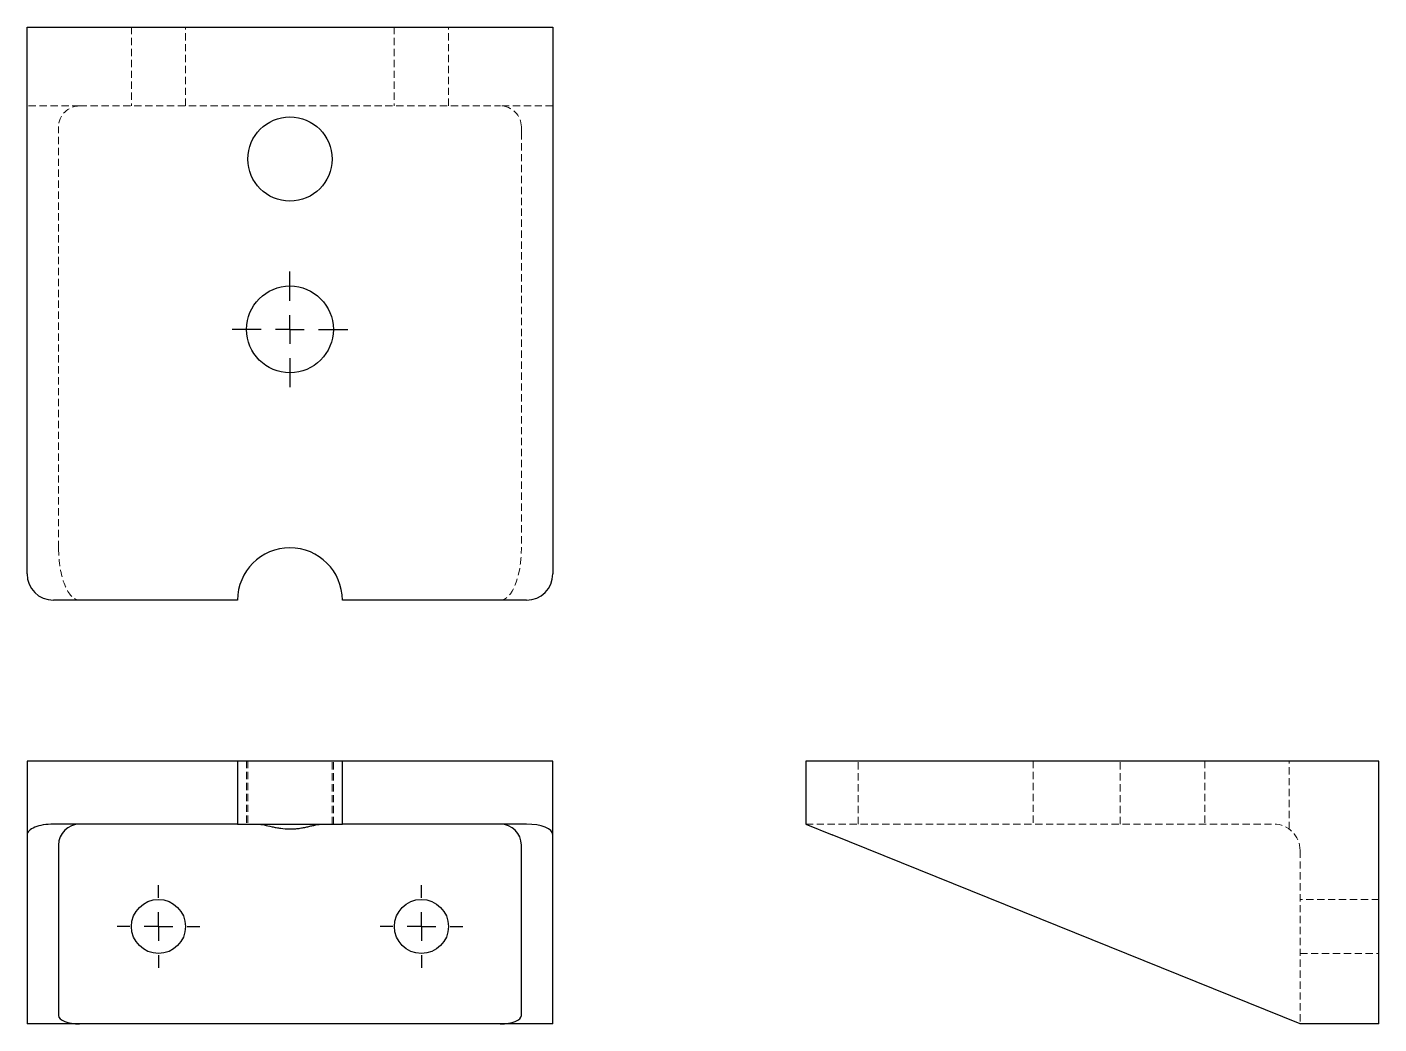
# Model space of a CAD drawing. Header units: millimetres. Extents: x 37 to 273, y 34 to 208.
import ezdxf

# ---------------------------------------------------------------- set-up
doc = ezdxf.new("R2010")
doc.units = ezdxf.units.MM
doc.linetypes.add('HIDDEN', pattern=[1.905, 1.27, -0.635])
doc.layers.add('10', color=7, linetype='Continuous')

# ---------------------------------------------------------------- blocks, each defined once
blk = doc.blocks.new('SW_CENTERMARKSYMBOL_0')
at = {"layer": '10', "color": 0}
for p, q in [((0, 5), (0, 7.22)), ((0, 0), (0, 2.5)), ((-5, 0), (-7.22, 0)), ((0, 0), (-2.5, 0)), ((0, 0), (0, -2.5)), ((0, 0), (2.5, 0)), ((5, 0), (7.22, 0)), ((0, -5), (0, -7.22))]:
    blk.add_line(p, q, dxfattribs=at)
blk = doc.blocks.new('SW_CENTERMARKSYMBOL_1')
at = {"layer": '10', "color": 0}
for p, q in [((0, 5), (0, 7.22)), ((0, 0), (0, 2.5)), ((-5, 0), (-7.22, 0)), ((0, 0), (-2.5, 0)), ((0, 0), (0, -2.5)), ((0, 0), (2.5, 0)), ((5, 0), (7.22, 0)), ((0, -5), (0, -7.22))]:
    blk.add_line(p, q, dxfattribs=at)
blk = doc.blocks.new('SW_CENTERMARKSYMBOL_2')
at = {"layer": '10', "color": 0}
for p, q in [((0, 5), (0, 10.07)), ((0, 0), (0, 2.5)), ((-5, 0), (-10.07, 0)), ((0, 0), (-2.5, 0)), ((0, 0), (0, -2.5)), ((0, 0), (2.5, 0)), ((5, 0), (10.07, 0)), ((0, -5), (0, -10.07))]:
    blk.add_line(p, q, dxfattribs=at)

msp = doc.modelspace()

# ---------------------------------------------------------------- linework, layer by layer
at = {"color": 7, "linetype": 'Continuous', "lineweight": 25}
for p, q in [((37.13, 208), (128.87, 208)), ((37.13, 112.59), (37.13, 208)), ((128.87, 208), (128.87, 112.59)), ((73.86, 108), (41.72, 108)), ((124.28, 108), (92.14, 108)), ((37.13, 79.94), (37.13, 67.07)), ((41.72, 79.94), (37.13, 79.94)), ((73.86, 79.94), (41.72, 79.94)), ((73.86, 79.94), (73.86, 68.93)), ((92.14, 79.94), (73.86, 79.94)), ((92.14, 68.93), (92.14, 79.94)), ((124.28, 79.94), (92.14, 79.94)), ((128.87, 79.94), (124.28, 79.94)), ((128.87, 67.07), (128.87, 79.94)), ((173, 79.94), (173, 68.93)), ((177.59, 79.94), (173, 79.94)), ((273, 79.94), (177.59, 79.94)), ((273, 34.06), (273, 79.94)), ((46.3, 68.93), (41.72, 68.93)), ((73.86, 68.93), (46.3, 68.93)), ((73.86, 68.93), (92.14, 68.93)), ((119.7, 68.93), (92.14, 68.93)), ((124.28, 68.93), (119.7, 68.93)), ((173, 68.93), (177.59, 67.07)), ((37.13, 67.07), (37.13, 34.06)), ((128.87, 34.06), (128.87, 67.07)), ((259.24, 34.06), (177.59, 67.07)), ((42.63, 65.26), (42.63, 35.55)), ((123.37, 35.55), (123.37, 65.26)), ((46.3, 34.06), (37.13, 34.06)), ((119.7, 34.06), (46.3, 34.06)), ((128.87, 34.06), (119.7, 34.06)), ((273, 34.06), (259.24, 34.06))]:
    msp.add_line(p, q, dxfattribs=at)
at = {"color": 7, "linetype": 'HIDDEN', "lineweight": 18}
for p, q in [((55.34, 208), (55.34, 194.24)), ((64.79, 194.24), (64.79, 208)), ((101.21, 208), (101.21, 194.24)), ((110.66, 194.24), (110.66, 208)), ((46.3, 194.24), (37.13, 194.24)), ((46.3, 194.24), (119.7, 194.24)), ((128.87, 194.24), (119.7, 194.24)), ((42.63, 189.65), (42.63, 190.57)), ((42.63, 117.08), (42.63, 189.65)), ((123.37, 190.57), (123.37, 189.65)), ((123.37, 189.65), (123.37, 117.08)), ((75.43, 79.94), (75.43, 68.93)), ((75.66, 79.94), (75.66, 68.93)), ((90.34, 68.93), (90.34, 79.94)), ((90.57, 68.93), (90.57, 79.94)), ((182.14, 68.93), (182.14, 79.94)), ((212.68, 79.94), (212.68, 68.93)), ((227.82, 68.93), (227.82, 79.94)), ((242.63, 79.94), (242.63, 68.93)), ((257.31, 68.08), (257.31, 79.94)), ((173, 68.93), (254.65, 68.93)), ((259.24, 64.34), (259.24, 34.06)), ((273, 55.8), (259.24, 55.8)), ((259.24, 46.35), (273, 46.35))]:
    msp.add_line(p, q, dxfattribs=at)
at = {"color": 7, "linetype": 'Continuous', "lineweight": 25}
for centre, radius in [((83, 184.97), 7.34), ((83, 155.25), 7.57), ((60.06, 51.07), 4.72), ((105.94, 51.07), 4.72)]:
    msp.add_circle(centre, radius, dxfattribs=at)
at = {"color": 7, "linetype": 'HIDDEN', "lineweight": 18}
for centre, radius, start, end in [((46.3, 190.57), 3.67, 90, 180), ((119.7, 190.57), 3.67, 0, 90), ((254.65, 64.34), 4.59, 0, 90)]:
    msp.add_arc(centre, radius, start, end, dxfattribs=at)
at = {"color": 7, "linetype": 'Continuous', "lineweight": 25}
for centre, radius, start, end in [((83, 108), 9.14, 0, 180), ((41.72, 112.59), 4.59, 180, 270), ((124.28, 112.59), 4.59, 270, 0), ((46.3, 65.26), 3.67, 90, 180), ((119.7, 65.26), 3.67, 0, 90)]:
    msp.add_arc(centre, radius, start, end, dxfattribs=at)
at = {"color": 7, "linetype": 'HIDDEN', "lineweight": 18}
for centre, start_param, end_param in [((46.3, 117.08), 1.570796, 3.141593), ((119.7, 117.08), 3.141593, 4.712389)]:
    msp.add_ellipse(centre, major_axis=(0, 9.08), ratio=0.404255, start_param=start_param, end_param=end_param, dxfattribs=at)
at = {"color": 7, "linetype": 'Continuous', "lineweight": 25}
for centre, major_axis, start_param, end_param in [((41.72, 67.07), (4.59, 0), 1.570796, 3.141593), ((124.28, 67.07), (4.59, 0), 0, 1.570796), ((46.3, 35.55), (3.67, 0), 3.141593, 4.712389), ((119.7, 35.55), (3.67, 0), 4.712389, 6.283185)]:
    msp.add_ellipse(centre, major_axis=major_axis, ratio=0.404255, start_param=start_param, end_param=end_param, dxfattribs=at)
msp.add_open_spline([(77.35, 68.93), (77.7, 68.93), (78.08, 68.87), (78.93, 68.7), (79.39, 68.59), (80.11, 68.43), (80.36, 68.38), (80.87, 68.28), (81.13, 68.24), (81.91, 68.12), (82.45, 68.08), (83.27, 68.08), (83.54, 68.09), (84.08, 68.13), (84.35, 68.16), (84.87, 68.23), (85.13, 68.28), (85.64, 68.38), (85.89, 68.43), (86.37, 68.54), (86.6, 68.59), (87.06, 68.7), (87.28, 68.74), (87.92, 68.87), (88.3, 68.93), (88.65, 68.93)], degree=3, knots=[0, 0, 0, 0, 0.125, 0.125, 0.25, 0.25, 0.3125, 0.3125, 0.375, 0.375, 0.5, 0.5, 0.5625, 0.5625, 0.625, 0.625, 0.6875, 0.6875, 0.75, 0.75, 0.8125, 0.8125, 0.875, 0.875, 1, 1, 1, 1], dxfattribs=at)

# ---------------------------------------------------------------- block references
at = {"layer": '10'}
for name, p in [('SW_CENTERMARKSYMBOL_2', (83, 155.25)), ('SW_CENTERMARKSYMBOL_0', (60.06, 51.07)), ('SW_CENTERMARKSYMBOL_1', (105.94, 51.07))]:
    msp.add_blockref(name, p, dxfattribs=at)

doc.saveas('drawing.dxf')
